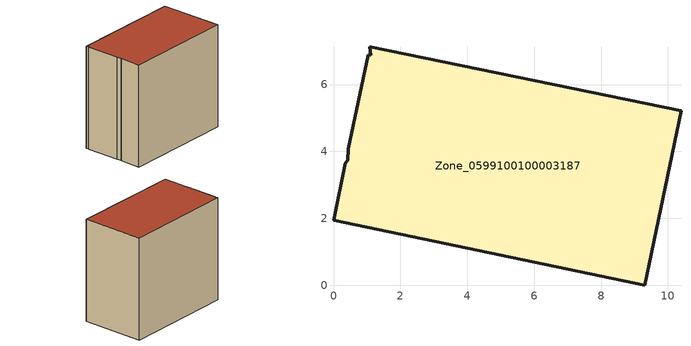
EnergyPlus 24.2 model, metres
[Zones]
Zone_0599100100003187
 floor ground (C_G): 1.03,6.9 1.11,6.88 1.08,7.13 10.39,5.22 9.3,0 0,1.94 0.36,3.65 0.42,3.73 0.45,4.07 z0
 wall outside (C_F): 9.3,0 10.39,5.22 1.08,7.13 1.11,6.88 1.03,6.9 0.45,4.07 0.42,3.73 0.36,3.65 0,1.94 9.3,0 z0:8.71
 roof outside (C_R): 1.11,6.88 1.03,6.9 0.45,4.07 0.42,3.73 0.36,3.65 0,1.94 9.3,0 10.39,5.22 1.08,7.13 z8.71
[BUILDING]
Pand.0599100100003187: North Axis=0; Terrain=City; Loads Convergence Tolerance Value=0.04; Temperature Convergence Tolerance Value=0.4; Solar Distribution=FullExterior; Maximum Number of Warmup Days=25; Minimum Number of Warmup Days=1
[Site:Location]
Rotterdam.The.Hague.AP_ZH_NLD Design_Conditions: Latitude=51.96; Longitude=4.45; Time Zone=1; Elevation=-4.5
[SITE:GROUNDTEMPERATURE:BUILDINGSURFACE]
18, 18, 18, 18, 18, 18, 18, 18, 18, 18, 18, 18
[MATERIAL] Thermal Absorptance=0.9; Solar Absorptance=0.7; Visible Absorptance=0.7
Name | Roughness | Thickness | Conductivity | Density | Specific Heat
G.TI.2006-2014 | MediumSmooth | 0.15 | 0.06 | 540 | 1210
F.TI.2006-2014 | Rough | 0.3 | 0.12 | 1920 | 840
R.TI.2006-2014 | MediumRough | 0.2 | 0.08 | 1500 | 1000
[CONSTRUCTION]
C_G: G.TI.2006-2014
C_F: F.TI.2006-2014
C_R: R.TI.2006-2014
[ZONE]
Zone_0599100100003187: Type=1; Multiplier=1; Ceiling Height=Autocalculate; Volume=Autocalculate; Floor Area=autocalculate; Part of Total Floor Area=Yes
[ZONEINFILTRATION:DESIGNFLOWRATE]
Infil_Zone_0599100100003187: Zone or ZoneList or Space or SpaceList=Zone_0599100100003187; Schedule=AlwaysOn; Design Flow Rate Calculation Method=Flow/Area; Flow Rate per Floor Area=0.0015; Constant Term Coefficient=1; Temperature Term Coefficient=0; Velocity Term Coefficient=0; Velocity Squared Term Coefficient=0
[HVACTEMPLATE:ZONE:IDEALLOADSAIRSYSTEM]
Zone_0599100100003187: Maximum Heating Supply Air Temperature=50; Minimum Cooling Supply Air Temperature=13; Maximum Heating Supply Air Humidity Ratio=0.0156; Minimum Cooling Supply Air Humidity Ratio=0.0077; Heating Limit=NoLimit; Cooling Limit=NoLimit; Dehumidification Control Type=ConstantSensibleHeatRatio; Cooling Sensible Heat Ratio=0.7; Dehumidification Setpoint=60; Humidification Control Type=None; Humidification Setpoint=30; Outdoor Air Method=None; Outdoor Air Flow Rate per Person=0.00944; Outdoor Air Flow Rate per Zone Floor Area=0; Outdoor Air Flow Rate per Zone=0; Demand Controlled Ventilation Type=None; Outdoor Air Economizer Type=NoEconomizer; Heat Recovery Type=None; Sensible Heat Recovery Effectiveness=0.7; Latent Heat Recovery Effectiveness=0.65
[ZONECONTROL:THERMOSTAT]
ThermostatControl_Zone_0599100100003187: Zone or ZoneList=Zone_0599100100003187; Control Type Schedule=DualSetpointControlType; Control 1=Thermostat_Zone_0599100100003187; Temperature Difference Between Cutout And Setpoint=0
[THERMOSTATSETPOINT:DUALSETPOINT]
Thermostat_Zone_0599100100003187: Heating Setpoint Temperature Schedule=HeatingSetpoint_Zone_0599100100003187; Cooling Setpoint Temperature Schedule=CoolingSetpoint_Zone_0599100100003187
[SCHEDULE:COMPACT]
HeatingSetpoint_Zone_0599100100003187: Through: 12/31, For: AllDays, Until: 24:00, 21
CoolingSetpoint_Zone_0599100100003187: Through: 12/31, For: AllDays, Until: 24:00, 24
DualSetpointControlType: Through: 12/31, For: AllDays, Until: 24:00, 4
AlwaysOn: Through: 12/31, For: AllDays, Until: 24:00, 1
